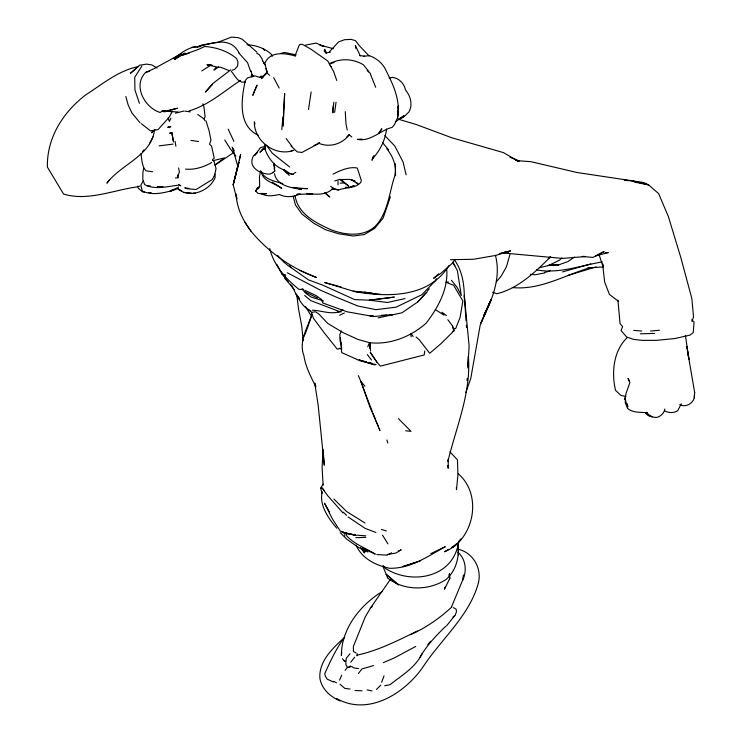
<?xml version="1.0" encoding="UTF-8"?>
<svg xmlns="http://www.w3.org/2000/svg" width="742" height="742" viewBox="0 0 742 742"><rect width="100%" height="100%" fill="white"/><g stroke="black" fill="none" stroke-linecap="round" stroke-linejoin="round"><path stroke-width="1.11" d="M283.221 126.27L283.806 110.975M357.162 655.826L357.264 653.683M283.064 124.164L284.659 93.436L283.843 109.881M467.831 366.233L468.369 356.151C471.365 392.666 456.33 426.557 447.936 461.283L448.251 459.409L448.214 468.35L447.741 465.484M686.795 346.69L694.605 392.175L694.289 397.87C692.601 403.917 685.413 407.618 679.746 404.687M323.095 449.337L322.102 467.108L323.076 485.129M694.289 397.87L694.605 392.175M467.08 380.683L467.219 378.374M467.831 367.958L469.12 345.976L464.316 295.631C464.112 283.472 461.951 270.431 454.725 260.284M397.972 110.363L397.517 117.913L394.466 124.628L392.119 127.401C380.034 130.379 370.638 141.991 357.338 139.394L361.957 139.079M398.102 108.211L398.231 106.05L397.517 117.913C400.773 101.654 393.826 85.914 386.619 71.742C383.493 63.998 377.094 58.266 369.219 55.659L363.793 56.262L364.378 56.216L359.787 55.567L360.297 55.845L355.335 45.392L355.91 48.471M344.724 536.281L344.947 533.248M265.302 145.859L265.042 149.244L264.866 144.95M333.789 102.155L332.861 112.923L332.759 111.031M369.618 348.248L370.128 342.591M281.765 129.674L282.971 116.809M341.71 652.153L341.394 655.483C341.227 628.975 360.241 605.055 382.037 591.643M449.244 575.987L449.513 573.863M251.881 76.955L252.141 75.025L251.065 71M251.863 77.112L252.141 75.025M345.92 661.224L346.31 658.247L350.038 653.702M332.713 110.085L333.325 105.559M334.633 112.376L336.043 102.266M285.364 274.698L284.817 278.408L294.379 289.621M308.505 109.547L311.139 91.934M386.582 129.034C385.209 140.201 380.089 150.57 372.447 158.779L373.866 155.811M260.275 172.32L259.44 177.069L259.7 186.372L256.973 189.117L258.772 188.385M140.971 153.613L142.121 162.433L143.744 167.85L142.872 172.719L142.844 179.759L144.681 184.6C154.781 189.998 166.987 186.557 177.709 185.277M463.509 574.967L462.507 580.513L451.451 606.975M311.825 314.135C307.93 327.602 298.321 341.255 303.923 355.743C305.537 367.021 311.046 376.927 315.906 387.018M627.046 403.731L627.853 406.866L624.885 399.4L626.118 393.149L629.902 382.603L628.01 378.383L629.578 381.258M239.453 160.012L240.621 154.419L233.192 184.777L236.819 198.977L236.596 196.686M624.885 399.4L625.339 397.258M109.677 179.536L106.922 183.181C121.215 163.936 151.127 156.247 154.549 129.85M178.33 186.873L178.006 188.292L171.736 190.24L173.424 189.368M234.787 178.609L238.989 162.248L233.192 184.777L237.792 166.106L232.237 147.148L234.342 150.978M664.86 409.009C664.164 413.053 660.834 416.336 656.948 417.44C653.173 417.588 649.111 416.327 646.996 413.006M462.767 580.235C466.996 570.969 465.92 559.283 458.064 552.326M267.12 71.223L266.554 73.347L263.679 75.981L259.997 77.251M458.38 555.174L457.953 543.227C459.65 556.444 456.423 570.422 446.053 579.474C428.839 590.855 404.13 591.04 387.714 578.101L382.77 565.942M445.014 587.163L444.458 589.222L449.68 578.686L449.494 574.215M509.921 254.589L506.415 266.851L501.193 276.098L496.342 281.784M373.041 157.007L372.011 160.253L373.894 156.08M458.537 542.17C453.631 577.536 411.94 585.429 385.413 568.409L383.493 565.821M625.794 400.281L625.163 402.21L627.491 408.378C632.926 413.081 640.504 412.088 647.117 412.728M308.728 324.3L312.03 314.525M390.422 196.806L383.132 218.083L374.627 228.415L364.294 234.537L353.377 236.012L338.695 233.795L325.812 229.835L313.857 223.305L302.031 214.132L295.502 205.005L293.099 196.24M691.952 321.536L693.547 316.964L691.832 298.507L680.943 257.947L668.384 216.599L658.618 193.597L648.601 184.888L643.768 182.551L576.961 172.496L530.799 161.654L518.537 160.791M465.781 392.574L470.753 378.541L480.176 325.219L490.62 300.408L480.927 322.974C491 301.808 501.685 279.307 495.433 255.313M305.806 332.397L308.366 325.321M381.666 682.241L384.059 675.832M322.251 491.751C318.884 504.987 328.558 518.593 336.785 528.211M436.305 278.584L435.498 280.671L421.827 294.732L396.089 307.169L375.897 309.655L357.867 306.01L337.517 297.644L320.164 290.057L287.358 272.796M177.783 176.04L179.388 172.061L178.618 167.98M338 181.159L338.027 184.814M295.047 55.78L299.388 44.817L300.918 44.177L303.515 44.928L311.26 49.399L327.899 61.085L333.594 71.445L336.729 80.451M367.744 346.82L369.507 342.656C389.773 345.123 411.012 336.673 426.112 323.206C437.975 307.782 448.715 288.592 446.628 268.391M339.558 680.117L341.71 675.201M283.333 169.482L286.69 172.96L292.969 174.5L293.313 173.73M204.894 120.621L204.05 118.998L205.107 116.754L203.911 106.681L202.816 103.778M484.081 314.775L491.436 299.258L484.025 315.174M681.295 403.833L677.678 410.762C673.773 413.183 668.486 413.118 664.563 410.753M341.515 331.006L339.79 334.521L340.179 341.877M170.948 118.21L169.343 121.456L168.267 118.052M172.441 111.04L169.222 117.18L158.074 129.609L150.515 130.852L141.37 123.71M149.439 143.744L153.037 136.908M300.297 193.959C293.619 196.853 286.347 197.947 279.502 194.534C273.26 195.573 266.981 197.224 261.026 193.412L266.526 193.643L262.418 194.024L257.984 193.347L255.702 191.037L257.483 187.698L259.589 186.854M303.172 337.656L305.435 333.408M390.283 579.567L370.555 607.893L365.24 616.954L353.387 646.412L353.396 651.439L356.141 653.034M384.644 685.766L390.032 684.699C401.635 675.415 415.27 667.744 422.087 653.711M322.028 493.384L320.683 488.153L323.141 484.127M445.757 626.267C435.906 635.783 426.761 645.429 419.953 657.412M141.861 66.103L134.719 77.298L134.942 90.051L139.403 103.296M448.836 265.692C428.783 298.293 386.304 297.431 353.183 291.328L380.581 294.342M143.225 181.011L140.85 185.073L142.251 191.019C152.583 195.981 165.345 192.762 175.817 189.395M152.833 130.917L151.628 132.725L154.883 129.637M191.724 47.34L200.488 46.542C190.091 45.781 181.938 52.543 173.99 58.303L181.067 53.878L153.353 69.015L145.673 72.391C132.354 85.571 144.875 107.942 160.133 112.469L161.867 111.421M457.823 543.487L460.995 539.044L458.658 541.474M255.702 191.037L256.342 190.147M254.552 155.551L260.386 147.76L263.623 146.703M343.75 638.38C335.95 649.139 330.264 661.456 324.792 673.541L325.284 676.185L327.268 679.18L333.52 682.037M358.386 673.551L361.901 668.95L373.504 665.602M446.601 625.821L454.661 615.674M454.939 259.598L451.507 264.013L440.85 273.334L433.616 278.306L438.661 273.826M350.78 662.17L354.648 657.199M345.095 670.388L347.442 667.41L351.893 666.492L353.6 667.893L358.646 668.57M427.828 644.677L430.527 641.264M264.189 75.665L266.128 73.226L262.436 77.214M255.304 154.855L257.344 152.416L253.412 155.978C247.355 166.885 260.154 174.407 269.875 174.092L273.102 172.598M216.126 67.466L213.937 70.073L218.63 66.966M627.009 337.805C613.291 351.114 611.389 372.846 615.554 390.385L620.804 395.356L625.868 396.469M378.151 317.854L402.006 312.79L417.774 301.948L425.685 292.895M427.123 291.244L429.275 288.777M266.128 73.226L261.305 78.726L262.9 77.289L259.552 77.316L255.174 75.944L250.991 76.157M328.799 52.524L338.602 41.895L344.474 39.734L351.087 39.372L355.446 40.634L360.009 46.449L369.117 55.938M142.575 151.47L143.948 149.912M235.335 68.607L237.598 66.038L237.969 61.92L236.679 58.627C227.794 51.04 216.256 47.303 204.718 46.486L198.383 49.454L182.653 55.075L189.182 53.136M550.545 256.704C536.151 271.498 517.489 289.009 496.797 293.73L492.614 292.274M212.258 84.755L205.358 92.119L212.231 83.985L230.781 69.776M417.774 301.948L427.095 292.042M456.321 543.914L453.204 547.151L457.1 543.942M349.38 134.543C342.377 144.3 328.984 148.057 318.123 142.965M376.482 689.448L380.711 685.154M346.681 137.066L349.065 134.664L351.838 137.057M447.825 319.709L452.499 325.914L454.243 330.533L440.906 343.741L429.729 353.266L419.174 339.678L416.086 337.044M264.885 147.343L259.895 152.258L264.857 147.649M561.88 257.938L559.561 260.145L548.375 265.59L539.406 267.677M344.78 637.165C333.149 647.812 318.828 660.89 319.867 678.049C321.509 688.975 330.385 696.859 340.161 700.977M548.31 258.661L549.915 257.177M333.343 187.958C326.666 195.693 315.582 194.45 306.492 193.514L312.651 193.922L296.856 194.358L299.128 194.033M370.555 607.893L372.289 606.372M265.089 147.25L262.019 149.921L264.801 148.094M136.472 68.245L130.406 73.328L139.552 65.25L146.545 64.109L151.989 64.962L156.942 67.967M348.629 667.346L350.409 665.917M452.972 617.038L455.143 615.387L456.506 611.64L456.126 609.201L453.371 607.596M214.911 165.002L224.557 157.898L213.047 160.643M240.519 80.396C223.778 91.368 208.576 105.225 188.941 110.966M574.466 257.057L567.88 261.611L558.318 264.996L547.763 265.506M215.18 165.039L233.915 152.379M201.75 70.935L211.034 65.027M312.28 310.221C322.334 310.379 334.002 316.24 342.925 309.609M356.058 545.027C361.753 558.522 375.897 565.487 389.541 568.279C410.808 568.706 427.652 556.305 445.311 546.696L430.787 553.625M448.4 549.358L444.541 551.77C474.119 540.028 483.061 494.951 458.268 473.813M451.303 547.559L456.126 544.545M266.517 145.126L265.024 146.044L264.449 147.658C267.639 157.49 274.41 166.969 284.687 170.103M452.555 331.572L454.243 330.533M319.45 143.104L301.938 152.453L297.199 151.869L291.012 146.026M415.752 646.43L394.364 657.885L383.41 662.597M410.493 634.725C425.806 627.834 439.7 618.272 451.813 606.993M547.707 271.795L550.397 270.348M272.852 172.348L274.262 171.606M333.084 174.129C340.309 170.428 349.037 166.477 357.264 168.017L361.289 180.297L360.816 182.374C355.455 188.7 345.54 187.114 338.389 190.045L334.243 189.062L330.644 186.279M294.008 173.285L295.798 172.357M395.226 121.938L403.973 115.789L399.066 118.924L403.416 117.31L409.046 111.829C412.895 104.381 410.586 96.191 405.54 90.014C404.121 83.642 399.335 78.402 392.741 77.381L389.049 77.984M417.431 630.969C397.925 640.494 378.216 650.641 356.874 655.214M211.683 162.517C203.725 167.089 194.794 169.974 185.509 169.12M319.635 142.918L314.079 145.553M391.535 552.827L386.897 555.109L376.843 554.543M339.632 315.276L344.399 312.938M177.7 188.765C189.59 198.939 209.903 191.139 215.18 177.338L214.865 174.055M175.937 188.654L169.964 191.353L173.73 189.785M398.398 551L401.218 549.776L395.987 553.022L387.213 554.636M197.177 46.913L202.019 44.947L217.842 42.34L231.458 37.1L238.33 37.647L242.198 39.261L256.936 52.19M590.827 267.472C565.154 274.902 540.12 290.41 512.379 287.553M209.94 64.953L207.992 65.658L212.054 65.296L206.953 64.693L217.304 67.123L220.866 67.29L229 70.573M232.181 70.221L234.862 69.266M420.705 560.776L402.989 566.545L416.54 562.13M349.964 187.067L354.101 185.732L349.519 187.624L345.336 187.225M334.716 180.965L339.298 179.508L349.705 179.425L355.093 181.224L351.921 179.926M568.159 275.338L596.178 266.907M145.673 72.391L149.634 71.241M334.104 62.523L329.272 63.914C339.91 57.997 353.109 58.497 363.478 64.823L370.685 73.996M562.575 271.915L590.79 263.929M339.65 348.564L337.295 349.213L323.809 332.249L313.458 318.318L311.575 312.66M250.49 77.094L247.448 77.919L245.259 80.6C241.354 98.899 237.542 125.519 258.179 135.211M175.427 113.183L184.099 111.012M305.713 45.067L316.12 43.092L323.939 46.421L319.923 45.104L333.436 48.694M280.504 53.461L284.613 52.45L296.104 54.899M499.403 253.625L510.644 250.852L495.693 255.424L473.442 259.283L450.515 259.691M138.364 66.594C118.395 70.499 102.47 84.171 85.766 94.865C63.116 112.079 46.681 137.919 47.395 167.098L63.58 194.07C87.769 201.453 113.007 190.165 137.001 186.919M171.773 132.66L169.64 133.152L171.838 132.707L173.489 141.768L171.838 132.707M500.256 253.662L508.993 251.733L504.477 252.122M405.039 298.572L387.435 302.495L369.395 300.185L354.676 299.601L322.844 285.178L308.607 279.957L287.673 265.265L283.555 261.889L277.619 255.378M197.307 46.829C211.72 43.546 230.094 35.579 239.054 52.877M602.448 261.898C580.698 265.506 558.763 274.048 536.559 269.902M291.105 150.849L293.804 150.32C275.505 157.091 253.968 141.203 254.33 121.836L255.044 123.858M544.684 272.954L534.88 274.79L530.428 274.29M544.554 272.36L546.659 271.98M326.146 52.849L330.338 52.19M175.427 178.043L178.154 177.663L178.043 174.852M452.972 328.901L455.727 328.511L460.077 317.446L462.86 301.029L453.696 285.29L445.961 282.229M163.657 111.819L170.577 110.929L165.123 111.244L178.163 111.986M159.205 145.886L173.034 144.106M162.98 186.585L157.323 186.585M604.99 252.883L608.31 252.558L595.464 256.009L604.09 251.547L592.932 257.428L582.192 256.426M138.337 186.279L139.83 186.149M650.586 331.034L659.369 330.264M312.558 314.775L310.583 314.942L305.342 306.344M340.133 183.209L344.501 182.866M587.608 267.992L603.422 266.916M370.091 315.925L373.495 315.73M381.425 315.294L387.092 314.979M389.365 314.858L392.768 314.664L373.671 316.537L346.959 311.77L322.779 302.977L321.073 299.1L321.759 300.38L311.176 297.041L306.335 293.656L301.892 288.953L303.589 289.445L298.98 289.408C285.92 278.89 273.65 265.321 269.745 248.551M320.683 488.153L322.241 488.088L324.393 490.842M245.417 82.074L242.077 82.195C236.642 80.581 234.704 75.109 231.263 71.241M355.854 537.681L365.76 537.338M640.337 333.817L654.685 333.39M549.247 265.191L558.318 264.996L549.043 265.219M337.925 311.909L341.357 311.835M446.35 282.034L448.428 281.997M354.973 690.514L361.985 690.774M331.581 189.229L338.51 189.692L334.197 188.932M183.515 192.447L191.139 193.003M193.31 193.17L195.489 193.328M147.101 185.797L150.505 186.056M357.013 535.14L365.825 535.854M291.569 173.684L289.927 173.535L285.216 170.335M405.726 430.814L411.031 431.325L398.389 418.59M148.929 192.549L151.21 192.753M583.249 256.352L585.457 256.547L562.649 258.42L502.204 252.911M633.622 330.348L641.793 331.08M295.474 56.058C284.891 53.09 270.403 50.79 264.792 63.228L267.315 73.235L269.68 75.341M350.066 689.021L344.937 688.465L340.031 684.226M247.021 44.77C256.12 45.225 265.042 48.221 271.665 54.611L272.231 56.29M188.82 188.412L184.777 187.893L187.04 188.7L196.12 189.525L212.305 179.508L214.809 174.648L216.033 168.601L214.234 161.765L212.342 159.836L214.225 158.092L211.563 146.109L209.532 144.217L210.96 140.071L209.068 130.685L205.97 120.788M144.365 192.15L142.557 191.909L138.17 188.023L137.52 186.261M152.611 171.745L145.914 170.827L143.744 167.85M185.138 111.161L190.323 111.884M190.963 140.414L198.578 141.509M372.864 364.053L376.055 364.526L374.265 364.851L359.109 359.935L366.529 361.948M276.831 264.273L281.969 274.169L284.232 274.521M343.611 533.062L355.91 535.27L342.173 532.172L355.91 535.27M364.211 291.903L366.4 292.302M368.588 292.7L374.051 293.684L352.496 290.947L324.727 282.526L341.209 287.024M627.621 180.714L624.31 180.056L633.501 181.131L648.601 184.888L634.243 182.031M367.16 689.902L371.965 690.913M343.175 531.838L340.392 531.253L332.546 519.196L324.542 503.252L329.346 511.794M293.192 187.327L301.549 189.433C291.421 187.837 276.84 185.815 274.484 173.721M371.779 363.775L359.759 360.686L341.7 352.589L340.355 337.758M368.644 362.523L371.825 363.385M398.38 119.193L416.596 124.637L451.822 137.78L503.493 152.611L518.556 161.441L515.579 160.124M381.518 529.463L386.397 530.984M260.915 76.027L263.048 76.76M282.739 183.626C274.614 181.141 264.245 179.527 260.563 170.706M375.906 532.478L365.073 528.35L348.091 516.951M339.725 311.649L310.777 300.612L304.674 295.483M510.014 157.313L519.493 160.995M304.572 291.662L317.39 297.885M369.034 362.448L371.909 363.654M299.74 270.32L316.417 277.489C291.068 268.177 268.27 251.983 251.065 231.291C242.81 220.485 236.633 207.639 236.086 193.857M457.628 549.089C473.461 552.456 482.727 569.327 477.931 584.622C468.554 616.417 441.555 638.983 423.636 665.973C405.661 692.935 368.412 716.651 336.766 698.556M339.261 348.165L341.682 349.25L341.107 342.6M292.237 174.166L292.969 174.5M362.142 548.05L375.276 554.135C365.843 548.069 354.435 544.396 346.755 535.909L346.199 532.886M304.832 290.289L316.175 295.576L323.521 301.159M367.93 552.039L358.089 547.225L347.015 539.406L340.226 532.673M177.069 188.32L181.725 190.694M333.705 681.341L336.506 682.798M435.304 309.535L443.994 315.165L441.88 312.243L446.471 315.545M256.76 53.229L259.348 54.741L262.158 58.98L262.492 61.094M365.101 523.073L346.635 511.526L333.881 499.041M350.864 179.49L358.163 184.044L356.893 182.782M310.731 311.148C300.631 305.982 296.763 294.713 291.523 285.429M197.799 114.472L204.05 118.998M251.566 74.905L253.458 76.194M339.511 179.351L348.842 186.251L342.312 180.594M344.065 660.779L344.835 661.326L342.396 658.766M618.726 301.558L609.414 294.407L604.637 281.997L602.652 264.235M177.375 177.032L178.154 177.663M325.154 193.05L329.782 196.973L324.783 192.697M645.438 413.229L648.193 415.576L651.958 416.809L648.258 414.62L646.672 412.218M289.695 167.006L272.36 153.288L267.009 145.979M326.601 52.905L324.152 50.753L325.914 53.025M272.231 182.068L281.672 188.385C275.115 182.838 262.844 181.855 261.397 171.773M691.646 319.746L694.048 321.972L693.251 332.592L689.958 335.134L674.654 338.575L656.707 340.328L642.433 340.383L633.343 339.344L626.647 336.989L621.054 330.515L622.621 326.703L620.043 323.531L617.919 300.083M308.431 309.247L311.677 312.419L315.378 311.714L318.939 314.079L327.723 323.438L343.629 332.908L358.21 339.539L369.507 342.656L370.601 350.92M342.999 512.908L327.612 495.554L322.241 488.088M343.305 512.175L346.495 515.356M284 170.001L289.278 175.437M384.81 135.591L394.818 146.044L403.091 162.034L406.097 174.824M449.875 451.757L457.462 459.855L457.925 474.852L456.506 489.701L456.376 487.466M238.766 52.942L247.55 62.69L250.731 71.575M362.411 548.607L365.324 551.844L362.272 548.384M377.029 362.365L370.295 352.367L377.029 362.365L380.423 366.121L424.155 354.982L424.795 350.929M288.202 281.719L281.969 274.169M263.568 63.024L265.506 65.231M290.456 284.242L291.856 285.874M382.687 142.807L388.585 149.838M367.142 70.369L368.496 71.993M364.888 386.211L360.816 381.286L358.33 375.582M140.08 122.838L131.9 112.932L128.134 104.872L125.825 96.432M598.33 254.608L599.573 256.129L603.209 267.37L602.773 264.115M451.414 280.272L457.146 287.358L461.311 295.529L457.378 270.58L453.074 262.761M289.63 265.822L291.059 267.649M297.533 296.253L299.675 299.007L295.678 293.749M235.91 156.061L230.27 148.762L224.733 139.96M360.464 547.661L364.507 552.929L363.682 551M367.318 354.546L371.529 360.037M330.171 65.463L331.192 66.826M286.143 138.485L292.005 146.452M386.777 148.79C393.659 157.007 397.777 168.527 393.798 178.97C389.411 193.597 387.704 210.023 378.448 222.535C367.327 237.57 346.672 235.761 331.062 229.779C315.786 222.85 297.774 214.039 295.047 195.563M244.48 221.561L251.065 231.291M411.087 333.381L413.136 336.534M382.492 535.158L387.945 543.877M347.442 667.41L345.995 664.943L345.735 661.215M262.909 60.946L265.052 64.665M453.251 262.872L454.883 265.849M273.668 77.576L279.168 88.075M326.248 52.775L324.551 49.241L326.053 52.812M228.184 129.127L233.897 141.397M370.518 74.423L375.684 87.231M369.655 404.742L372.224 411.189M373.087 413.331L375.229 418.701M376.083 420.853L378.235 426.223M379.088 428.375L379.95 430.527L369.859 406.866L360.816 381.286L369.228 403.667M315.777 386.081L314.719 383.067L318.142 404.984L324.282 465.243L323.512 455.022M386.879 439.95L387.816 443.03M175.9 146.211L175.056 141.342M265.97 68.561L267.315 73.235M274.299 168.453L274.967 171.235M274.8 167.952L273.761 163.463L274.512 169.751M347.228 130.082L345.976 123.793L345.262 111.597M686.758 346.597L687.129 348.74M687.5 350.892L688.966 359.499L685.423 335.43M176.911 187.726L177.069 188.681M410.688 333.705L411.179 336.849M452.499 325.914L452.741 327.853M296.754 294.5L298.534 308.95L301.734 326.026L303.153 340.689M449.327 574.16L449.68 578.686L449.374 574.234M466.041 320.683L464.316 295.631L464.575 303.339M466.356 325.237L466.514 327.51M395.421 163.769L395.56 175.761M370.239 342.6L370.258 345.995M254.469 90.812L252.837 95.366L257.103 85.163L254.469 90.812M381.75 128.922L378.921 133.106L381.75 128.922M181.039 55.075L174.444 59.508L185.092 53.136L181.039 55.075M177.384 108.258L169.074 110.484L162.053 110.855L168.712 110.419L177.384 108.258M170.725 126.761L167.887 127.197L170.725 126.761M394.16 297.125L369.395 300.185L394.16 297.125M307.364 188.654L295.279 188.153L307.364 188.654M179.898 185.342L178.451 184.767L180.807 185.769L179.898 185.342M398.38 584.854L386.248 574.364L398.38 584.854M264.606 50.196L263.234 48.87L264.514 50.233"/></g></svg>
